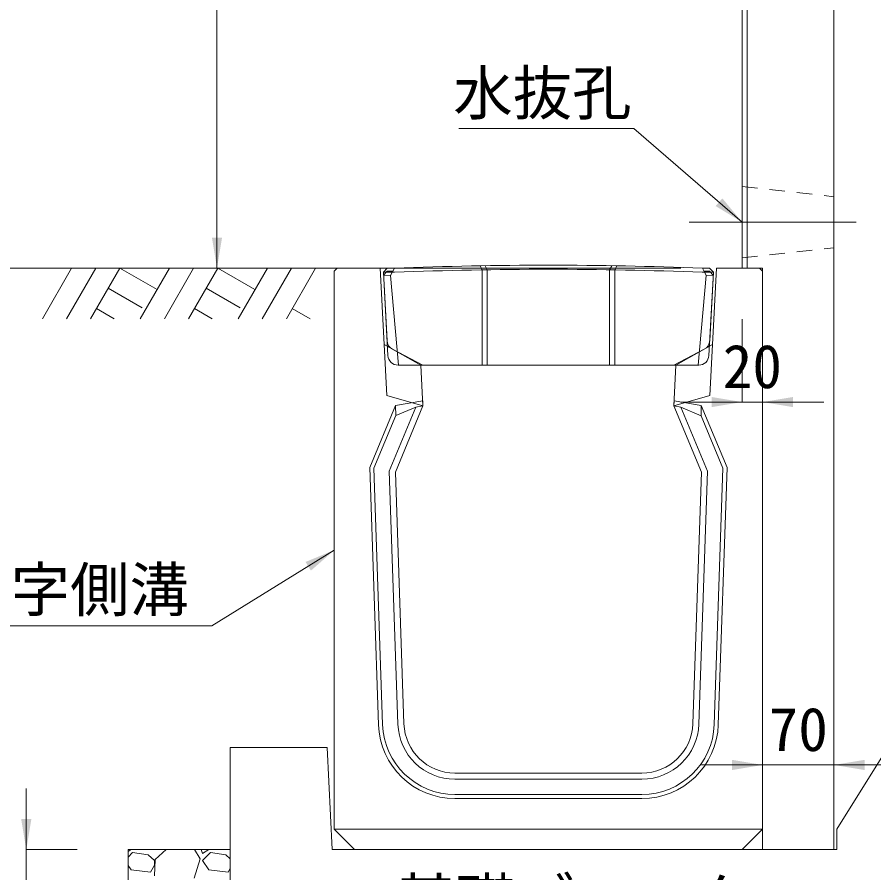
# Model space of a CAD drawing. Units: millimetres at full size. Extents: x 187207 to 255567, y 882048 to 905686.
# Drawn here: x 210413 to 211254, y 896818 to 897656 of the extents above; entities that cross this region are included whole.
import ezdxf
from ezdxf.enums import TextEntityAlignment as Align

# ---------------------------------------------------------------- set-up
doc = ezdxf.new("R2010")
doc.units = ezdxf.units.MM
doc.header["$LTSCALE"] = 20
for name, pattern in [('DASHED', [7.5, 6, -1.5]), ('USER1', [28.575, 19.05, -3.175, 3.175, -3.175]), ('USER2', [1.35, 0.75, -0.6])]:
    doc.linetypes.add(name, pattern=pattern)
for name, color, linetype, lineweight in [('0_2', 7, 'Continuous', 20), ('パネックス', 2, 'Continuous', 13), ('基礎ブロック', 2, 'Continuous', 13), ('基礎材', 7, 'Continuous', 15), ('寸法線', 7, 'Continuous', 13), ('引出線', 4, 'Continuous', 13), ('箱型U字側溝', 2, 'Continuous', 9), ('ﾊｯﾁﾝｸﾞ', 7, 'Continuous', 5)]:
    doc.layers.add(name, color=color, linetype=linetype, lineweight=lineweight)
doc.layers.add('文字', color=7, linetype='Continuous')
doc.styles.add('ＭＳ ゴシック', font='')
doc.styles.get('ＭＳ ゴシック').set_extended_font_data('MS Gothic')

# ---------------------------------------------------------------- blocks, each defined once
blk = doc.blocks.new('filled_arrow')
at = {"color": 0, "linetype": 'Continuous', "lineweight": -2}
blk.add_solid([(7.5, 1.25), (0, 0), (7.5, -1.25)], dxfattribs=at)

msp = doc.modelspace()

# ---------------------------------------------------------------- linework, layer by layer
at = {"layer": '0_2'}
msp.add_line((210727.37, 897410.37), (210327.37, 897410.37), dxfattribs=at)
at = {"layer": 'パネックス', "lineweight": 5}
msp.add_line((211129.37, 898310.37), (211129.37, 897410.37), dxfattribs=at)
at = {"layer": 'パネックス'}
for p, q in [((211214.37, 898310.37), (211214.37, 896840.37)), ((211124.37, 897410.37), (211124.37, 898305.37)), ((211124.37, 897410.37), (211124.37, 897455.37)), ((211144.37, 897410.37), (211124.37, 897410.37)), ((211144.37, 896840.37), (211144.37, 897410.37)), ((211214.37, 896840.37), (211144.37, 896840.37))]:
    msp.add_line(p, q, dxfattribs=at)
at = {"layer": 'パネックス', "linetype": 'USER2', "lineweight": 9}
for p, q in [((211124.37, 897490.37), (211214.37, 897480.37)), ((211124.37, 897420.37), (211214.37, 897430.37))]:
    msp.add_line(p, q, dxfattribs=at)
at = {"layer": '基礎ブロック'}
for p, q in [((210717.37, 896940.37), (210622.37, 896940.37)), ((210622.37, 896940.37), (210622.37, 896840.37)), ((210717.37, 896940.37), (210722.37, 896840.37)), ((211217.37, 896860.37), (211267.37, 896940.37)), ((211217.37, 896840.37), (211217.37, 896860.37)), ((210622.37, 896740.37), (210622.37, 896840.37)), ((210722.37, 896840.37), (211217.37, 896840.37))]:
    msp.add_line(p, q, dxfattribs=at)
at = {"layer": '基礎材'}
for q in [(210522.37, 896640.37), (210622.37, 896840.37)]:
    msp.add_line((210522.37, 896840.37), q, dxfattribs=at)
at = {"layer": '寸法線'}
for p, q in [((210609.37, 897410.37), (210609.37, 898310.37)), ((211064.37, 897410.37), (210609.37, 897410.37)), ((211124.37, 897360.37), (211124.37, 897279.07)), ((211144.37, 897360.37), (211144.37, 897279.07)), ((211204.37, 897279.07), (211064.37, 897279.07)), ((211084.37, 896923.36), (211274.37, 896923.36)), ((211144.37, 896865.37), (211144.37, 896923.36)), ((211214.37, 896865.37), (211214.37, 896923.36)), ((210422.35, 896680.37), (210422.35, 896900.37)), ((210472.37, 896840.37), (210422.35, 896840.37))]:
    msp.add_line(p, q, dxfattribs=at)
at = {"layer": '寸法線', "linetype": 'USER1', "lineweight": 9}
msp.add_line((211072.52, 897455.37), (211236.23, 897455.37), dxfattribs=at)
at = {"layer": '引出線'}
for points in [[(211124.37, 897455.37), (211018.14, 897547.09), (210846.4, 897547.09)], [(210724.37, 897133.87), (210604.16, 897059.59), (210264.16, 897059.59)]]:
    msp.add_lwpolyline(points, dxfattribs=at)
at = {"layer": '箱型U字側溝'}
for p, q in [((210772.58, 897406.23), (210783.44, 897406.23)), ((211085.28, 897406.23), (211096.15, 897406.23)), ((210784.49, 897275.83), (210784.62, 897265.71)), ((211084.25, 897275.83), (211084.13, 897265.71)), ((210804.38, 897274.17), (210811.37, 897275.37)), ((211064.37, 897274.17), (211057.37, 897275.37)), ((210771.75, 896962.96), (210763.23, 897214.22)), ((210792.74, 896963.68), (210784.37, 897210.37)), ((211026.04, 896915.37), (210842.71, 896915.37)), ((210842.71, 896909.37), (211026.04, 896909.37)), ((211026.04, 896894.37), (210842.71, 896894.37)), ((210842.71, 896890.37), (211026.04, 896890.37)), ((210724.37, 896860.37), (211144.37, 896860.37))]:
    msp.add_line(p, q, dxfattribs=at)
at = {"layer": '箱型U字側溝', "lineweight": 18}
msp.add_line((210786.91, 897315.23), (211081.81, 897315.23), dxfattribs=at)
at = {"layer": '箱型U字側溝', "lineweight": 13}
msp.add_line((211026.04, 896915.37), (210842.71, 896915.37), dxfattribs=at)
for points in [[(210809.37, 897315.37), (210773.37, 897335.37), (210769.37, 897410.37), (210727.37, 897410.37), (210724.37, 897407.37), (210724.37, 896860.37), (210744.37, 896840.37), (211124.37, 896840.37), (211144.37, 896860.37), (211144.37, 897407.37), (211141.37, 897410.37), (211099.37, 897410.37), (211095.37, 897335.37), (211059.37, 897315.37), (211057.37, 897275.37), (211084.37, 897210.37), (211076.01, 896963.68)], [(210792.74, 896963.68), (210784.37, 897210.37), (210811.37, 897275.37), (210809.37, 897315.37)]]:
    msp.add_lwpolyline(points, dxfattribs=at)
at = {"layer": '箱型U字側溝', "lineweight": 18}
for points in [[(210776.15, 897339.19), (210772.58, 897406.23), (210776.36, 897410.23)], [(210783.36, 897410.23), (210776.36, 897410.23), (210772.58, 897406.23), (210776.92, 897324.69)], [(211091.8, 897324.69), (211096.15, 897406.23), (211092.36, 897410.23), (211085.36, 897410.23)], [(211092.36, 897410.23), (211096.15, 897406.23), (211092.57, 897339.19)], [(211087.24, 897330.87), (211057.46, 897315.23), (210811.27, 897315.23), (210781.49, 897330.87)]]:
    msp.add_lwpolyline(points, dxfattribs=at)
at = {"layer": '箱型U字側溝', "color": 5, "linetype": 'DASHED'}
for points in [[(210787.43, 897315.23), (210779.58, 897403.23), (210783.36, 897410.23)], [(211081.3, 897315.23), (211089.15, 897403.23), (211085.36, 897410.23)]]:
    msp.add_lwpolyline(points, dxfattribs=at)
at = {"layer": '箱型U字側溝'}
for points in [[(210867.3, 897412.64), (210869.36, 897408.67), (210869.36, 897315.23)], [(210874.36, 897315.23), (210874.36, 897408.75), (210872.3, 897412.72)], [(210994.36, 897315.23), (210994.36, 897408.75), (210996.42, 897412.72)], [(210999.36, 897315.23), (210999.36, 897408.67), (211001.42, 897412.64)], [(210784.37, 897210.37), (210811.37, 897275.37), (210811.12, 897280.4), (210784.49, 897275.83), (210759.2, 897214.95), (210767.75, 896962.83)], [(211101, 896962.83), (211109.54, 897214.95), (211084.25, 897275.83), (211057.63, 897280.4), (211057.37, 897275.37), (211084.37, 897210.37), (211076.01, 896963.68)], [(210763.23, 897214.22), (210784.67, 897265.83), (210804.38, 897274.17), (210778.33, 897211.47), (210786.74, 896963.47)], [(211082.01, 896963.47), (211090.41, 897211.47), (211064.37, 897274.17), (211084.13, 897265.71), (211105.52, 897214.22), (211097, 896962.96)]]:
    msp.add_lwpolyline(points, dxfattribs=at)
at = {"layer": '箱型U字側溝', "color": 5}
for points in [[(210776.36, 897407.32), (210781.74, 897407.23), (210779.58, 897403.23), (210772.73, 897403.34)], [(211092.36, 897407.32), (211086.98, 897407.23), (211089.15, 897403.23), (211095.99, 897403.34)]]:
    msp.add_lwpolyline(points, close=True, dxfattribs=at)
at = {"layer": '箱型U字側溝', "linetype": 'DASHED', "lineweight": 13}
for points in [[(210811.37, 897275.37), (210776.04, 897285.37), (210773.37, 897335.37)], [(211057.37, 897275.37), (211092.71, 897285.37), (211095.37, 897335.37)]]:
    msp.add_lwpolyline(points, dxfattribs=at)
at = {"layer": '箱型U字側溝', "lineweight": 18}
for centre, radius, start, end in [((210934.36, 893611.56), 3801.67, 87.72365, 92.27635), ((210786.14, 897339.72), 10, 183.05288, 242.29297), ((211082.59, 897339.72), 10, 297.70703, 356.94712), ((210786.91, 897325.23), 10, 183.05288, 270), ((211081.81, 897325.23), 10, 270, 356.94712)]:
    msp.add_arc(centre, radius, start, end, dxfattribs=at)
at = {"layer": '箱型U字側溝'}
for centre, radius, start, end in [((210934.36, 893611.56), 3797.67, 87.72245, 92.27755), ((210842.71, 896965.37), 75, 181.94149, 270), ((210842.71, 896965.37), 71, 181.94149, 270), ((210842.71, 896965.37), 56, 181.94149, 270), ((210842.71, 896965.37), 50, 181.94149, 270), ((211026.04, 896965.37), 50, 270, 358.05851), ((211026.04, 896965.37), 56, 270, 358.05851), ((211026.04, 896965.37), 71, 270, 358.05851), ((211026.04, 896965.37), 75, 270, 358.05851)]:
    msp.add_arc(centre, radius, start, end, dxfattribs=at)
at = {"layer": '箱型U字側溝', "lineweight": 13}
for centre, start, end in [((210842.71, 896965.37), 181.94149, 270), ((211026.04, 896965.37), 270, 358.05851)]:
    msp.add_arc(centre, 50, start, end, dxfattribs=at)
at = {"layer": 'ﾊｯﾁﾝｸﾞ', "lineweight": 9}
for p, q in [((210466.81, 897410.37), (210438.17, 897360.75)), ((210490.44, 897410.37), (210461.79, 897360.75)), ((210514.06, 897410.37), (210485.41, 897360.75)), ((210514.06, 897410.37), (210550.63, 897389.26)), ((210562.81, 897410.37), (210534.17, 897360.75)), ((210586.44, 897410.37), (210557.79, 897360.75)), ((210610.06, 897410.37), (210581.41, 897360.75)), ((210610.06, 897410.37), (210646.62, 897389.26)), ((210658.81, 897410.37), (210630.16, 897360.75)), ((210682.43, 897410.37), (210653.79, 897360.75)), ((210706.06, 897410.37), (210677.41, 897360.75)), ((210502.64, 897390.59), (210536.05, 897371.3)), ((210598.63, 897390.59), (210632.05, 897371.3)), ((210491.21, 897370.8), (210508.63, 897360.75)), ((210587.21, 897370.8), (210604.63, 897360.75)), ((210683.21, 897370.8), (210700.63, 897360.75))]:
    msp.add_line(p, q, dxfattribs=at)
at = {"layer": 'ﾊｯﾁﾝｸﾞ'}
for p, q in [((210522.35, 896838.61), (210525.28, 896840.37)), ((210559.53, 896840.37), (210548.75, 896830.53)), ((210592.95, 896831.29), (210587.4, 896840.37)), ((210593.74, 896840.37), (210595.23, 896836.62)), ((210595.23, 896836.62), (210601.48, 896840.37)), ((210526.65, 896837.39), (210522.35, 896833.08)), ((210541.89, 896835.1), (210526.65, 896837.39)), ((210547.99, 896829.77), (210541.89, 896835.1)), ((210548.75, 896830.53), (210547.99, 896814.53)), ((210586.85, 896812.24), (210592.95, 896831.29)), ((210602.85, 896837.39), (210595.23, 896829.77)), ((210618.09, 896835.1), (210602.85, 896837.39)), ((210622.35, 896831.38), (210618.09, 896835.1)), ((210522.35, 896824.79), (210525.13, 896820.62)), ((210544.18, 896818.34), (210547.99, 896825.19)), ((210547.99, 896825.19), (210547.99, 896829.77)), ((210595.23, 896829.77), (210601.33, 896820.62)), ((210620.38, 896818.34), (210622.35, 896821.88)), ((210525.13, 896820.62), (210544.18, 896818.34)), ((210601.33, 896820.62), (210620.38, 896818.34))]:
    msp.add_line(p, q, dxfattribs=at)

# ---------------------------------------------------------------- block references
at = {"layer": '寸法線', "xscale": 4, "yscale": 4}
for p, rotation in [((210609.37, 897410.37), 90), ((211124.37, 897279.07), 180), ((211144.37, 896923.36), 180), ((210422.35, 896840.37), 90)]:
    msp.add_blockref('filled_arrow', p, dxfattribs=dict(at, rotation=rotation))
for p in [(211144.37, 897279.07), (211214.37, 896923.36)]:
    msp.add_blockref('filled_arrow', p, dxfattribs=at)
at = {"layer": '引出線', "xscale": 4, "yscale": 4}
for p, rotation in [((211124.37, 897455.37), 139.2), ((210724.37, 897133.87), 211.7)]:
    msp.add_blockref('filled_arrow', p, dxfattribs=dict(at, rotation=rotation))

# ---------------------------------------------------------------- texts
at = {"layer": '寸法線', "style": 'ＭＳ ゴシック'}
for s, p in [('20', (211134.37, 897314.07)), ('70', (211179.37, 896958.36))]:
    msp.add_text(s, height=42.72, dxfattribs=at).set_placement(p, align=Align.MIDDLE_CENTER)
at = {"layer": '引出線', "style": 'ＭＳ ゴシック'}
msp.add_text('水抜孔', height=42.72, dxfattribs=at).set_placement((211015.89, 897603.38), align=Align.TOP_RIGHT)
msp.add_text('箱型U字側溝', height=42.72, dxfattribs=at).set_placement((210421.66, 897116.56), align=Align.TOP_CENTER)
at = {"layer": '文字', "style": 'ＭＳ ゴシック'}
msp.add_text('基礎ブロック', height=42.72, dxfattribs=at).set_placement((210959.85, 896790.37), align=Align.MIDDLE_CENTER)

doc.saveas('drawing.dxf')
